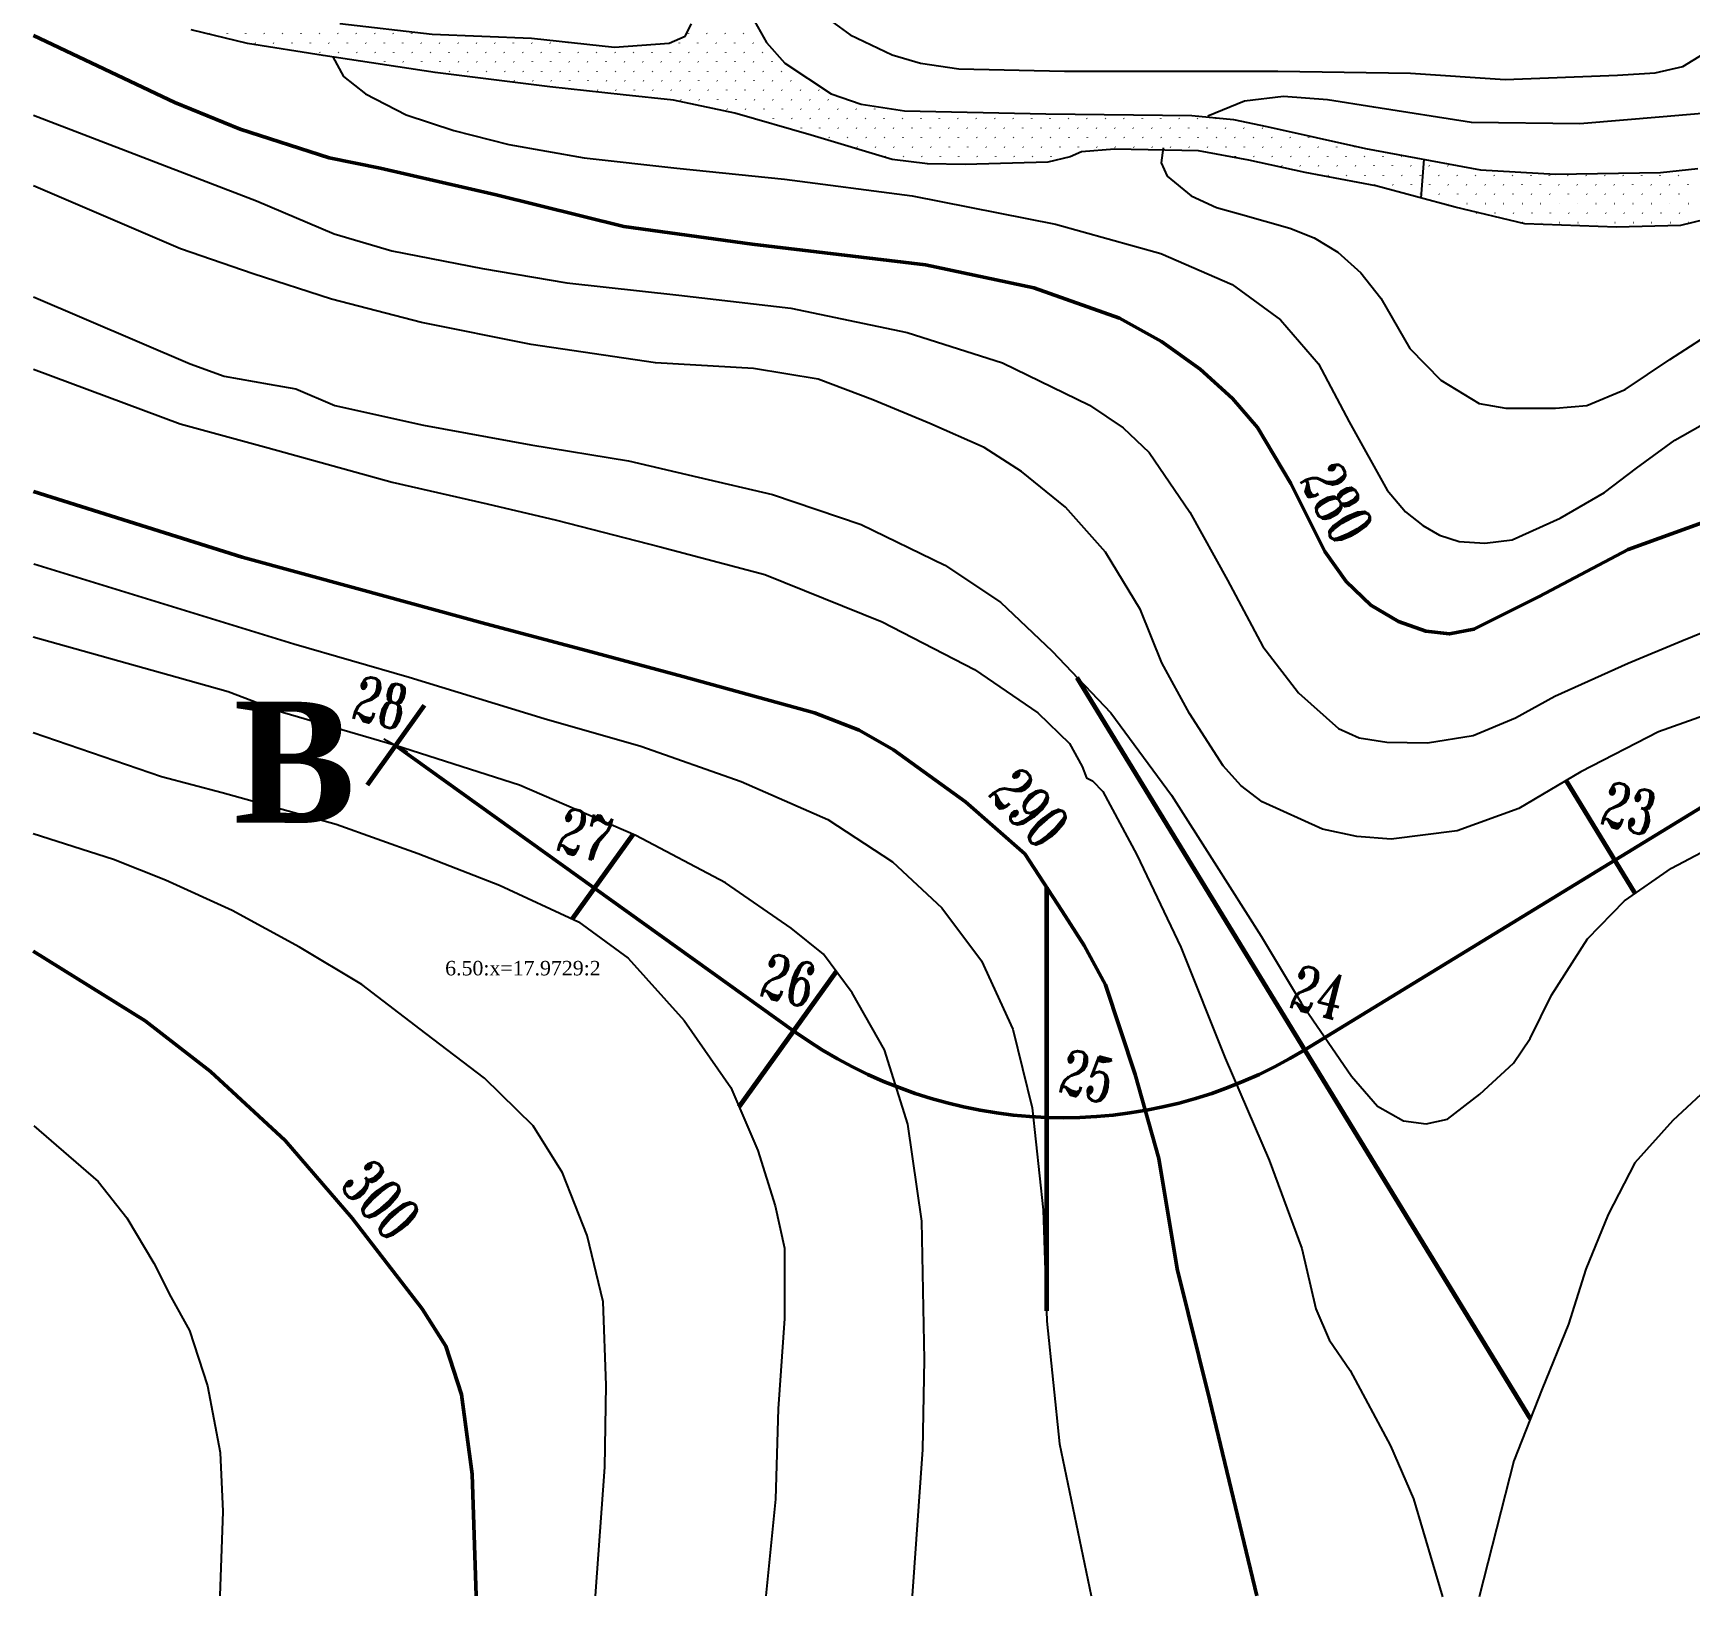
# Model space of a CAD drawing. Header units: millimetres. Extents: x 2268 to 10992, y 389 to 3530.
# Drawn here: x 6592.3 to 6878.7, y 389.1 to 659.4 of the extents above; entities that cross this region are included whole.
import ezdxf
from ezdxf.enums import TextEntityAlignment as Align

# ---------------------------------------------------------------- set-up
doc = ezdxf.new("R2010")
doc.units = ezdxf.units.MM
doc.layers.get('0').update_dxf_attribs({"true_color": 0xd9d9d9})
doc.layers.add('fiume', color=4, linetype='Continuous')
doc.layers.add('reffifilo 2', color=192, linetype='Continuous')
doc.layers.add('linee rosse', color=7, linetype='Continuous', lineweight=50, true_color=0xffc2c2)
doc.layers.add('picchetti', color=7, linetype='Continuous', true_color=0x990000)
doc.layers.add('testo', color=7, linetype='Continuous', true_color=0x990000)
doc.styles.get("Standard").update_dxf_attribs({"font": 'times.ttf'})
doc.styles.add('TRIPLEX', font='romant', dxfattribs={"width": 0.86, "height": 10})

# ---------------------------------------------------------------- blocks, each defined once
blk = doc.blocks.new('B01C419F8')
at = {"layer": 'fiume', "linetype": 'Continuous'}
for p, q in [((332.82, 100.89), (332.84, 100.9)), ((333.4, 101.47), (333.41, 101.48)), ((333.98, 100.92), (333.99, 100.93)), ((334.56, 101.5), (334.57, 101.51)), ((335.14, 100.95), (335.15, 100.96)), ((335.72, 101.53), (335.73, 101.54)), ((332.82, 99.76), (332.84, 99.77)), ((333.4, 100.34), (333.41, 100.35)), ((333.98, 99.79), (333.99, 99.8)), ((334.56, 100.37), (334.57, 100.38)), ((335.14, 99.82), (335.15, 99.83)), ((335.72, 100.4), (335.73, 100.41)), ((332.82, 98.63), (332.84, 98.64)), ((333.4, 99.21), (333.41, 99.22)), ((333.98, 98.66), (333.99, 98.67)), ((334.56, 99.24), (334.57, 99.25)), ((335.14, 98.68), (335.15, 98.7)), ((335.72, 99.26), (335.73, 99.28)), ((333.4, 98.08), (333.41, 98.09)), ((334.56, 98.1), (334.57, 98.12)), ((335.14, 97.55), (335.15, 97.57)), ((335.72, 98.13), (335.73, 98.15)), ((332.82, 97.5), (332.84, 97.51)), ((333.4, 96.94), (333.41, 96.96)), ((333.98, 97.52), (333.99, 97.54)), ((334.56, 96.97), (334.57, 96.99)), ((335.72, 97), (335.73, 97.02)), ((332.82, 96.36), (332.84, 96.38)), ((333.4, 95.81), (333.41, 95.83)), ((333.98, 96.39), (333.99, 96.41)), ((334.56, 95.84), (334.57, 95.86)), ((335.14, 96.42), (335.15, 96.44)), ((335.72, 95.87), (335.73, 95.88)), ((332.82, 95.23), (332.84, 95.25)), ((333.4, 94.68), (333.41, 94.7)), ((333.98, 95.26), (333.99, 95.28)), ((334.56, 94.71), (334.57, 94.72)), ((335.14, 95.29), (335.15, 95.3)), ((335.72, 94.74), (335.73, 94.75)), ((332.82, 94.1), (332.84, 94.12)), ((333.4, 93.55), (333.41, 93.56)), ((333.98, 94.13), (333.99, 94.14)), ((334.56, 93.58), (334.57, 93.59)), ((335.14, 94.16), (335.15, 94.17)), ((335.72, 93.61), (335.73, 93.62)), ((332.82, 92.97), (332.84, 92.98)), ((333.98, 93), (333.99, 93.01)), ((335.14, 93.03), (335.15, 93.04)), ((335.72, 92.48), (335.73, 92.49)), ((332.82, 91.84), (332.84, 91.85)), ((333.4, 92.42), (333.41, 92.43)), ((333.98, 91.87), (333.99, 91.88)), ((334.56, 92.45), (334.57, 92.46)), ((335.14, 91.9), (335.15, 91.91)), ((332.82, 90.71), (332.84, 90.72)), ((333.4, 91.29), (333.41, 91.3)), ((333.98, 90.74), (333.99, 90.75)), ((334.56, 91.32), (334.57, 91.33)), ((335.14, 90.76), (335.15, 90.78)), ((335.72, 91.34), (335.73, 91.36)), ((332.82, 89.58), (332.84, 89.59)), ((333.4, 90.16), (333.41, 90.17)), ((333.98, 89.6), (333.99, 89.62)), ((334.56, 90.18), (334.57, 90.2)), ((335.14, 89.63), (335.15, 89.65)), ((332.82, 88.44), (332.84, 88.46)), ((333.4, 89.02), (333.41, 89.04)), ((333.98, 88.47), (333.99, 88.49)), ((334.56, 89.05), (334.57, 89.07)), ((335.14, 88.5), (335.15, 88.52)), ((333.4, 87.89), (333.41, 87.91)), ((334.56, 87.92), (334.57, 87.94)), ((332.24, 86.73), (332.26, 86.75)), ((332.82, 87.31), (332.84, 87.33)), ((333.4, 86.76), (333.41, 86.78)), ((333.98, 87.34), (333.99, 87.36)), ((334.56, 86.79), (334.57, 86.8)), ((332.24, 85.6), (332.26, 85.62)), ((332.82, 86.18), (332.84, 86.2)), ((333.4, 85.63), (333.41, 85.64)), ((333.98, 86.21), (333.99, 86.22)), ((332.24, 84.47), (332.26, 84.49)), ((332.82, 85.05), (332.84, 85.06)), ((333.4, 84.5), (333.41, 84.51)), ((333.98, 85.08), (333.99, 85.09)), ((331.66, 83.89), (331.68, 83.91)), ((332.24, 83.34), (332.26, 83.35)), ((332.82, 83.92), (332.84, 83.93)), ((333.4, 83.37), (333.41, 83.38)), ((331.66, 82.76), (331.68, 82.77)), ((332.82, 82.79), (332.84, 82.8)), ((331.66, 81.63), (331.68, 81.64)), ((332.24, 82.21), (332.26, 82.22)), ((332.82, 81.66), (332.84, 81.67)), ((333.4, 82.24), (333.41, 82.25)), ((331.08, 81.05), (331.1, 81.06)), ((331.66, 80.5), (331.68, 80.51)), ((332.24, 81.08), (332.26, 81.09)), ((332.82, 80.53), (332.84, 80.54)), ((331.08, 79.92), (331.1, 79.93)), ((331.66, 79.37), (331.68, 79.38)), ((332.24, 79.95), (332.26, 79.96)), ((332.82, 79.39), (332.84, 79.41)), ((331.08, 78.79), (331.1, 78.8)), ((332.24, 78.81), (332.26, 78.83)), ((330.5, 78.21), (330.52, 78.22)), ((331.08, 77.65), (331.1, 77.67)), ((331.66, 78.23), (331.68, 78.25)), ((332.24, 77.68), (332.26, 77.7)), ((330.5, 77.07), (330.52, 77.09)), ((331.08, 76.52), (331.1, 76.54)), ((331.66, 77.1), (331.68, 77.12)), ((332.24, 76.55), (332.26, 76.57)), ((329.92, 75.36), (329.94, 75.38)), ((330.5, 75.94), (330.52, 75.96)), ((331.08, 75.39), (331.1, 75.41)), ((331.66, 75.97), (331.68, 75.99)), ((329.92, 74.23), (329.94, 74.25)), ((330.5, 74.81), (330.52, 74.83)), ((331.08, 74.26), (331.1, 74.27)), ((331.66, 74.84), (331.68, 74.85)), ((330.5, 73.68), (330.52, 73.69)), ((331.66, 73.71), (331.68, 73.72)), ((329.34, 72.52), (329.36, 72.54)), ((329.92, 73.1), (329.94, 73.11)), ((330.5, 72.55), (330.52, 72.56)), ((331.08, 73.13), (331.1, 73.14)), ((329.34, 71.39), (329.36, 71.4)), ((329.92, 71.97), (329.94, 71.98)), ((330.5, 71.42), (330.52, 71.43)), ((331.08, 72), (331.1, 72.01)), ((329.34, 70.26), (329.36, 70.27)), ((329.92, 70.84), (329.94, 70.85)), ((330.5, 70.29), (330.52, 70.3)), ((331.08, 70.87), (331.1, 70.88)), ((329.34, 69.13), (329.36, 69.14)), ((329.92, 69.71), (329.94, 69.72)), ((330.5, 69.16), (330.52, 69.17)), ((331.08, 69.73), (331.1, 69.75)), ((329.92, 68.58), (329.94, 68.59)), ((331.08, 68.6), (331.1, 68.62)), ((329.34, 68), (329.36, 68.01)), ((329.92, 67.44), (329.94, 67.46)), ((330.5, 68.02), (330.52, 68.04)), ((331.08, 67.47), (331.1, 67.49)), ((329.34, 66.86), (329.36, 66.88)), ((329.92, 66.31), (329.94, 66.33)), ((330.5, 66.89), (330.52, 66.91)), ((331.08, 66.34), (331.1, 66.35)), ((329.34, 65.73), (329.36, 65.75)), ((329.92, 65.18), (329.94, 65.2)), ((330.5, 65.76), (330.52, 65.78)), ((331.08, 65.21), (331.1, 65.22)), ((329.34, 64.6), (329.36, 64.62)), ((329.92, 64.05), (329.94, 64.06)), ((330.5, 64.63), (330.52, 64.64)), ((331.08, 64.08), (331.1, 64.09)), ((329.34, 63.47), (329.36, 63.48)), ((330.5, 63.5), (330.52, 63.51)), ((331.66, 63.53), (331.68, 63.54)), ((329.34, 62.34), (329.36, 62.35)), ((329.92, 62.92), (329.94, 62.93)), ((330.5, 62.37), (330.52, 62.38)), ((331.08, 62.95), (331.1, 62.96)), ((331.66, 62.4), (331.68, 62.41)), ((329.34, 61.21), (329.36, 61.22)), ((329.92, 61.79), (329.94, 61.8)), ((330.5, 61.24), (330.52, 61.25)), ((331.08, 61.82), (331.1, 61.83)), ((331.66, 61.26), (331.68, 61.28)), ((329.34, 60.08), (329.36, 60.09)), ((329.92, 60.66), (329.94, 60.67)), ((330.5, 60.1), (330.52, 60.12)), ((331.08, 60.68), (331.1, 60.7)), ((331.66, 60.13), (331.68, 60.15)), ((329.34, 58.94), (329.36, 58.96)), ((329.92, 59.52), (329.94, 59.54)), ((330.5, 58.97), (330.52, 58.99)), ((331.08, 59.55), (331.1, 59.57)), ((331.66, 59), (331.68, 59.02)), ((329.92, 58.39), (329.94, 58.41)), ((331.08, 58.42), (331.1, 58.44)), ((329.34, 57.81), (329.36, 57.83)), ((329.92, 57.26), (329.94, 57.28)), ((330.5, 57.84), (330.52, 57.86)), ((331.08, 57.29), (331.1, 57.3)), ((331.66, 57.87), (331.68, 57.88)), ((329.34, 56.68), (329.36, 56.7)), ((329.92, 56.13), (329.94, 56.14)), ((330.5, 56.71), (330.52, 56.72)), ((331.08, 56.16), (331.1, 56.17)), ((331.66, 56.74), (331.68, 56.75)), ((329.34, 55.55), (329.36, 55.56)), ((329.92, 55), (329.94, 55.01)), ((330.5, 55.58), (330.52, 55.59)), ((331.08, 55.03), (331.1, 55.04)), ((331.66, 55.61), (331.68, 55.62)), ((329.34, 54.42), (329.36, 54.43)), ((329.92, 53.87), (329.94, 53.88)), ((330.5, 54.45), (330.52, 54.46)), ((331.08, 53.9), (331.1, 53.91)), ((331.66, 54.48), (331.68, 54.49)), ((329.34, 53.29), (329.36, 53.3)), ((330.5, 53.32), (330.52, 53.33)), ((331.66, 53.34), (331.68, 53.36)), ((329.34, 52.16), (329.36, 52.17)), ((329.92, 52.74), (329.94, 52.75)), ((330.5, 52.18), (330.52, 52.2)), ((331.08, 52.76), (331.1, 52.78)), ((331.66, 52.21), (331.68, 52.23)), ((328.76, 51.58), (328.78, 51.59)), ((329.34, 51.02), (329.36, 51.04)), ((329.92, 51.6), (329.94, 51.62)), ((330.5, 51.05), (330.52, 51.07)), ((331.08, 51.63), (331.1, 51.65)), ((328.76, 50.45), (328.78, 50.46)), ((329.34, 49.89), (329.36, 49.91)), ((329.92, 50.47), (329.94, 50.49)), ((330.5, 49.92), (330.52, 49.94)), ((331.08, 50.5), (331.1, 50.52)), ((328.76, 49.31), (328.78, 49.33)), ((329.92, 49.34), (329.94, 49.36)), ((330.5, 48.79), (330.52, 48.8)), ((327.6, 48.15), (327.62, 48.17)), ((328.18, 48.73), (328.2, 48.75)), ((328.76, 48.18), (328.78, 48.2)), ((329.34, 48.76), (329.36, 48.78)), ((329.92, 48.21), (329.94, 48.22)), ((327.6, 47.02), (327.62, 47.04)), ((328.18, 47.6), (328.2, 47.62)), ((328.76, 47.05), (328.78, 47.07)), ((329.34, 47.63), (329.36, 47.64)), ((329.92, 47.08), (329.94, 47.09)), ((326.44, 45.86), (326.46, 45.88)), ((327.02, 46.44), (327.04, 46.46)), ((327.6, 45.89), (327.62, 45.91)), ((328.18, 46.47), (328.2, 46.49)), ((328.76, 45.92), (328.78, 45.93)), ((329.34, 46.5), (329.36, 46.51)), ((325.28, 44.7), (325.3, 44.72)), ((325.86, 45.28), (325.88, 45.3)), ((326.44, 44.73), (326.46, 44.75)), ((327.02, 45.31), (327.04, 45.33)), ((327.6, 44.76), (327.62, 44.77)), ((328.18, 45.34), (328.2, 45.35)), ((328.76, 44.79), (328.78, 44.8)), ((329.34, 45.37), (329.36, 45.38)), ((324.7, 44.12), (324.72, 44.14)), ((325.86, 44.15), (325.88, 44.17)), ((327.02, 44.18), (327.04, 44.19)), ((328.18, 44.21), (328.2, 44.22)), ((329.34, 44.24), (329.34, 44.24)), ((324.12, 43.54), (324.14, 43.56)), ((324.7, 42.99), (324.72, 43.01)), ((325.28, 43.57), (325.3, 43.59)), ((325.86, 43.02), (325.88, 43.03)), ((326.44, 43.6), (326.46, 43.61)), ((327.02, 43.05), (327.04, 43.06)), ((327.6, 43.63), (327.62, 43.64)), ((328.18, 43.08), (328.2, 43.09)), ((328.76, 43.66), (328.78, 43.67)), ((324.12, 42.41), (324.14, 42.43)), ((324.7, 41.86), (324.72, 41.87)), ((325.28, 42.44), (325.3, 42.45)), ((325.86, 41.89), (325.88, 41.9)), ((326.44, 42.47), (326.46, 42.48)), ((327.02, 41.92), (327.04, 41.93)), ((327.6, 42.5), (327.62, 42.51)), ((328.18, 41.95), (328.2, 41.96)), ((328.76, 42.53), (328.78, 42.54)), ((324.12, 41.28), (324.14, 41.3)), ((324.7, 40.73), (324.72, 40.74)), ((325.28, 41.31), (325.3, 41.32)), ((325.86, 40.76), (325.88, 40.77)), ((326.44, 41.34), (326.46, 41.35)), ((327.02, 40.79), (327.04, 40.8)), ((327.6, 41.37), (327.62, 41.38)), ((328.18, 40.81), (328.2, 40.83)), ((324.12, 40.15), (324.14, 40.16)), ((325.28, 40.18), (325.3, 40.19)), ((325.86, 39.63), (325.88, 39.64)), ((326.44, 40.21), (326.46, 40.22)), ((327.02, 39.65), (327.04, 39.67)), ((327.6, 40.23), (327.62, 40.25)), ((328.18, 39.68), (328.2, 39.7)), ((324.7, 39.6), (324.72, 39.61)), ((325.28, 39.05), (325.3, 39.06)), ((326.44, 39.07), (326.46, 39.09)), ((327.6, 39.1), (327.62, 39.12)), ((325.28, 37.92), (325.3, 37.93)), ((325.86, 38.49), (325.88, 38.51)), ((326.44, 37.94), (326.46, 37.96)), ((327.02, 38.52), (327.04, 38.54)), ((327.6, 37.97), (327.62, 37.99)), ((325.28, 36.78), (325.3, 36.8)), ((325.86, 37.36), (325.88, 37.38)), ((326.44, 36.81), (326.46, 36.83)), ((327.02, 37.39), (327.04, 37.41)), ((327.6, 36.84), (327.62, 36.85)), ((325.28, 35.65), (325.3, 35.67)), ((325.86, 36.23), (325.88, 36.25)), ((326.44, 35.68), (326.46, 35.69)), ((327.02, 36.26), (327.04, 36.27)), ((327.6, 35.71), (327.62, 35.72)), ((325.86, 35.1), (325.88, 35.11)), ((326.44, 34.55), (326.46, 34.56)), ((327.02, 35.13), (327.04, 35.14)), ((327.6, 34.58), (327.62, 34.59)), ((325.28, 34.52), (325.3, 34.54)), ((325.86, 33.97), (325.88, 33.98)), ((327.02, 34), (327.04, 34.01)), ((324.7, 32.81), (324.72, 32.82)), ((325.28, 33.39), (325.3, 33.4)), ((325.86, 32.84), (325.88, 32.85)), ((326.44, 33.42), (326.46, 33.43)), ((327.02, 32.87), (327.04, 32.88)), ((327.6, 33.45), (327.61, 33.45)), ((324.7, 31.68), (324.72, 31.69)), ((325.28, 32.26), (325.3, 32.27)), ((325.86, 31.71), (325.88, 31.72)), ((326.44, 32.29), (326.46, 32.3)), ((327.02, 31.73), (327.04, 31.75)), ((324.7, 30.55), (324.72, 30.56)), ((325.28, 31.13), (325.3, 31.14)), ((325.86, 30.58), (325.88, 30.59)), ((326.44, 31.16), (326.46, 31.17)), ((327.02, 30.6), (327.04, 30.62)), ((325.28, 30), (325.3, 30.01)), ((326.44, 30.02), (326.46, 30.04)), ((327.02, 29.47), (327.04, 29.49)), ((324.7, 29.42), (324.72, 29.43)), ((325.28, 28.86), (325.3, 28.88)), ((325.86, 29.44), (325.88, 29.46)), ((326.44, 28.89), (326.46, 28.91)), ((324.7, 28.28), (324.72, 28.3)), ((325.28, 27.73), (325.3, 27.75)), ((325.86, 28.31), (325.88, 28.33)), ((326.44, 27.76), (326.46, 27.78)), ((324.7, 27.15), (324.72, 27.17)), ((325.28, 26.6), (325.3, 26.62)), ((325.86, 27.18), (325.88, 27.2)), ((326.44, 26.63), (326.46, 26.64)), ((324.7, 26.02), (324.72, 26.04)), ((325.28, 25.47), (325.3, 25.48)), ((325.86, 26.05), (325.88, 26.06)), ((326.44, 25.5), (326.46, 25.51)), ((324.7, 24.89), (324.72, 24.9)), ((325.86, 24.92), (325.88, 24.93)), ((324.7, 23.76), (324.72, 23.77)), ((325.28, 24.34), (325.3, 24.35)), ((325.86, 23.79), (325.88, 23.8)), ((326.44, 24.37), (326.46, 24.38)), ((324.12, 23.18), (324.14, 23.19)), ((324.7, 22.63), (324.72, 22.64)), ((325.28, 23.21), (325.3, 23.22)), ((325.86, 22.66), (325.88, 22.67)), ((324.12, 22.05), (324.14, 22.06)), ((324.7, 21.5), (324.72, 21.51)), ((325.28, 22.08), (325.3, 22.09)), ((325.86, 21.52), (325.88, 21.54)), ((324.12, 20.92), (324.14, 20.93)), ((324.7, 20.36), (324.72, 20.38)), ((325.28, 20.94), (325.3, 20.96)), ((325.86, 20.39), (325.88, 20.41)), ((324.12, 19.78), (324.14, 19.8)), ((325.28, 19.81), (325.3, 19.83)), ((324.12, 18.65), (324.14, 18.67)), ((324.7, 19.23), (324.72, 19.25)), ((325.28, 18.68), (325.3, 18.7)), ((324.12, 17.52), (324.14, 17.54)), ((324.7, 18.1), (324.72, 18.12)), ((325.28, 17.55), (325.3, 17.56)), ((324.12, 16.39), (324.14, 16.4)), ((324.7, 16.97), (324.72, 16.98)), ((324.12, 15.26), (324.14, 15.27)), ((324.7, 15.84), (324.72, 15.85)), ((324.7, 14.71), (324.72, 14.72)), ((324.12, 14.13), (324.14, 14.14)), ((324.7, 13.58), (324.72, 13.59)), ((324.12, 13), (324.14, 13.01)), ((324.12, 11.87), (324.14, 11.88)), ((324.12, 10.73), (324.14, 10.75))]:
    blk.add_line(p, q, dxfattribs=at)

msp = doc.modelspace()

# ---------------------------------------------------------------- linework, layer by layer
at = {"ltscale": 0.5, "transparency": 33554687}
msp.add_line((6832.23741, 630.89532), (6832.79668, 637.598), dxfattribs=at)
at = {"linetype": 'ByBlock', "ltscale": 0.5, "transparency": 33554687}
for p, q in [((6652.92134, 537.38987), (6656.98661, 535.13898)), ((6653.62921, 534.3557), (6656.27874, 538.17315))]:
    msp.add_line(p, q, dxfattribs=at)
at = {"transparency": 33554687, "flags": 128}
for points in [[(6710.84038, 710.17243), (6712.75628, 708.71796), (6714.22564, 705.27316), (6715.87574, 696.49531), (6716.4201, 687.37723), (6718.15526, 678.56535), (6722.06787, 670.16174), (6727.8177, 663.25514), (6733.56754, 659.10437), (6740.81437, 655.63405), (6745.7264, 654.2136), (6752.34807, 653.25246), (6770.61825, 652.81017), (6788.20799, 652.81017), (6807.46483, 652.81017), (6830.39613, 652.46994), (6846.79507, 651.38121), (6866.22203, 652.12971), (6872.73737, 652.52523), (6877.51756, 653.66074), (6886.46553, 659.13839)], [(6883.74372, 627.73544), (6877.10929, 626.13637), (6866.01789, 625.86419), (6850.16332, 626.40856), (6838.11928, 629.30049), (6824.44216, 633.00896), (6812.19399, 635.3225), (6802.4635, 637.43191), (6793.78771, 639.03098), (6779.226, 639.33718), (6773.54421, 638.89489), (6771.56238, 638.0103), (6767.6923, 637.12571), (6753.43679, 636.68341), (6746.92995, 636.79398), (6740.78035, 637.568), (6726.80414, 641.7474), (6713.59067, 645.5758), (6703.00911, 647.8118), (6694.32072, 648.72686), (6681.63574, 650.13073), (6661.81368, 652.57201), (6642.42074, 655.56601), (6629.322, 657.60737), (6619.59151, 659.95493)], [(6644.11461, 655.28313), (6645.96804, 651.91293), (6649.73881, 648.91884), (6656.79462, 645.30572), (6665.00936, 642.54475), (6674.51937, 640.15872), (6687.54024, 637.87496), (6703.59478, 636.0684), (6722.17168, 634.15958), (6744.25944, 631.29635), (6769.04, 626.38796), (6787.24196, 621.30913), (6799.6152, 615.95762), (6807.96628, 609.85622), (6814.5108, 602.22094), (6819.82823, 592.19964), (6826.37275, 580.37178), (6829.57258, 576.61805), (6832.54233, 574.27038), (6835.42686, 572.60016), (6838.84825, 571.54349), (6843.26239, 571.21968), (6847.98331, 571.81618), (6856.30031, 575.56565), (6863.93558, 579.96275), (6869.49161, 584.18942), (6876.10431, 589.02964), (6883.53507, 593.22222)], [(6882.89315, 645.6654), (6874.11529, 644.95093), (6859.68967, 643.72611), (6840.97719, 643.96427), (6824.10193, 646.58401), (6816.05131, 647.88751), (6808.48551, 648.43825), (6801.74051, 647.65786), (6795.35275, 645.05299)], [(6592.3406, 645.2444), (6630.90626, 630.42715), (6644.31912, 624.71774), (6654.27225, 621.75225), (6669.95184, 618.71859), (6684.57476, 616.2644), (6703.90155, 614.11698), (6723.26243, 611.8673), (6743.40729, 607.67471), (6759.87085, 602.42546), (6774.93689, 595.06287), (6780.72726, 591.15576), (6785.26497, 586.9163), (6792.25261, 576.58823), (6798.79713, 564.82854), (6804.86445, 553.34154), (6811.03402, 545.33132), (6817.98758, 539.19583), (6821.53679, 537.56822), (6826.33866, 536.8098), (6833.33909, 536.72459), (6841.23427, 537.96873), (6848.54999, 541.01517), (6855.37998, 544.75185), (6868.02591, 550.47831), (6877.3314, 554.36412), (6885.95518, 557.87498)], [(6787.68508, 639.57926), (6787.31412, 636.97594), (6788.32206, 634.70496), (6792.47417, 631.26226), (6796.85636, 629.28101), (6801.04681, 628.09226), (6809.53424, 625.67215), (6813.74813, 624.00619), (6817.88532, 621.54774), (6821.85635, 617.97296), (6825.31608, 613.60569), (6830.32673, 604.87966), (6835.67824, 599.42589), (6842.29094, 595.40373), (6846.92664, 594.58567), (6855.48224, 594.58567), (6860.90192, 595.02879), (6867.54871, 597.78976), (6875.28624, 603.00492), (6882.41023, 607.60654)], [(6889.02292, 544.20648), (6873.27516, 538.61636), (6859.87934, 531.69689), (6849.14223, 525.35689), (6838.4733, 521.50516), (6827.05447, 520.07355), (6821.12776, 520.4911), (6815.22661, 521.77785), (6804.76219, 526.51581), (6801.08516, 529.34069), (6798.04724, 532.75356), (6792.18444, 541.75228), (6787.44647, 550.5124), (6783.73109, 559.71563), (6777.69786, 569.66876), (6770.77839, 577.47447), (6763.14312, 583.64404), (6756.70085, 587.76846), (6747.2931, 591.89287), (6737.47631, 595.9832), (6728.00039, 599.56223), (6716.82016, 601.43696), (6699.91348, 602.39137), (6678.40518, 605.59546), (6659.41925, 609.37902), (6643.876, 613.43526), (6630.30975, 617.76419), (6617.76609, 622.1272), (6592.3406, 633.01453)], [(6592.35868, 613.80295), (6619.4363, 602.23799), (6625.2991, 600.10761), (6633.10481, 598.74417), (6637.70643, 597.89201), (6644.45547, 595.02879), (6659.79419, 591.65427), (6678.30292, 588.24566), (6695.20961, 585.48469), (6707.27607, 582.62146), (6720.12651, 579.62189), (6735.46524, 574.47489), (6749.88364, 567.41908), (6759.52999, 561.04499), (6768.46054, 552.55756), (6778.5841, 541.88862), (6789.11669, 527.64065), (6796.47928, 516.08548), (6804.59176, 503.30321), (6811.54531, 491.74804), (6820.23726, 479.10211), (6824.70253, 473.92103), (6829.20189, 471.36457), (6833.15587, 470.85328), (6836.83717, 471.67135), (6842.42728, 475.96619), (6848.22191, 481.35179), (6851.11923, 485.57846), (6854.80052, 493.11148), (6861.03827, 502.826), (6867.41236, 509.40461), (6875.52484, 515.02881), (6883.7055, 519.35774)], [(6592.35868, 601.30997), (6617.68773, 591.88125), (6632.93438, 587.70028), (6654.34042, 581.76931), (6670.80399, 578.05393), (6682.76819, 575.1907), (6700.66337, 570.58908), (6718.76307, 565.78295), (6739.07836, 557.6023), (6755.06472, 549.38756), (6765.97226, 541.92271), (6771.46011, 536.60529), (6773.64162, 532.61722), (6774.4256, 530.67431), (6775.43966, 530.14598), (6777.22066, 528.28829), (6783.08346, 517.34666), (6790.68465, 501.3603), (6798.3881, 482.20394), (6805.98929, 464.54736), (6811.64757, 449.27681), (6814.0336, 438.88056), (6816.38553, 433.49497), (6819.99866, 428.21163), (6826.93517, 415.17371), (6830.95093, 406.00416), (6835.95093, 389.0606)], [(6592.41005, 567.64833), (6637.34853, 553.8017), (6657.27182, 548.0582), (6680.62077, 540.90013), (6697.35703, 536.12808), (6714.67274, 530.02668), (6729.70469, 523.44807), (6740.85083, 516.15365), (6749.37235, 508.17751), (6756.22365, 499.04245), (6761.67741, 487.1805), (6765.01785, 473.58017), (6766.89258, 455.95768), (6767.54022, 436.69905), (6769.73877, 415.49753), (6775.20958, 389.21284)], [(6744.32761, 389.21284), (6746.11713, 414.55323), (6746.37278, 430.03523), (6745.92966, 454.01477), (6743.50955, 470.78511), (6739.45331, 483.63555), (6733.89728, 493.48642), (6728.92071, 500.20138), (6723.3306, 504.66665), (6711.97994, 512.50644), (6696.47079, 520.6871), (6676.3941, 529.41313), (6654.95397, 536.26442), (6635.38858, 541.9568), (6625.97671, 545.55006), (6617.18927, 547.98869), (6592.28134, 554.98184)], [(6592.28134, 538.49805), (6614.45693, 530.91304), (6624.95824, 528.1349), (6644.69407, 522.66409), (6658.83978, 517.58527), (6672.91732, 512.09741), (6686.58583, 505.79149), (6695.17552, 499.48557), (6704.85596, 488.71438), (6712.93435, 477.12512), (6717.57006, 466.21758), (6720.56963, 456.67348), (6722.17168, 449.34498), (6722.17168, 437.17626), (6721.08092, 421.5478), (6720.61224, 405.97632), (6718.96759, 389.21284)], [(6689.51723, 389.21284), (6691.1278, 411.47696), (6691.35788, 425.67222), (6690.84659, 440.03949), (6688.05153, 451.56058), (6683.82486, 462.36586), (6678.71195, 470.51242), (6670.32678, 478.72716), (6660.20323, 486.43061), (6649.09117, 494.91804), (6638.35406, 501.39439), (6626.69663, 507.7344), (6615.15263, 512.93903), (6606.20055, 516.56066), (6592.28134, 520.97317)], [(6882.2398, 477.39781), (6875.76344, 471.39866), (6869.18484, 464.10424), (6864.58322, 455.13961), (6860.73149, 445.73186), (6857.76601, 436.18776), (6853.18143, 425.00754), (6848.29221, 412.5636), (6842.29094, 389.0606)], [(6592.41547, 470.4836), (6603.5282, 460.84464), (6608.4618, 454.59264), (6613.1743, 446.75841), (6616.09587, 440.95981), (6619.29996, 435.09701), (6622.40179, 425.55291), (6624.61315, 414.03284), (6625.08137, 403.84245), (6624.54944, 389.22529)]]:
    msp.add_lwpolyline(points, dxfattribs=at)
at = {"transparency": 33554687}
for points in [[(6716.45412, 662.40457), (6719.09088, 657.78173), (6722.23798, 654.2051), (6730.23331, 648.89756), (6735.42178, 647.10286), (6742.9578, 645.97161), (6767.3861, 645.46127), (6792.59692, 645.15506), (6799.80973, 644.4576), (6805.59358, 643.24979), (6822.63895, 639.47327), (6842.54223, 635.79882), (6855.50488, 635.05032), (6873.63897, 635.3225), (6880.09053, 636.00296)], [(6645.31267, 661.04366), (6661.26931, 659.24046), (6678.45077, 658.50798), (6692.79874, 656.96672), (6702.2282, 657.66229), (6705.02037, 658.90467), (6706.13563, 661.01936)]]:
    msp.add_lwpolyline(points, dxfattribs=at)
at = {"layer": 'linee rosse', "lineweight": -3}
for p, q in [((6689.36858, 511.57477), (6685.55931, 506.26507)), ((6723.78319, 486.88512), (6731.16449, 497.17382)), ((6767.47981, 471.9413), (6767.47981, 438.49547))]:
    msp.add_line(p, q, dxfattribs=at)
at = {"layer": 'linee rosse', "transparency": 33554687, "flags": 128}
for points in [[(6592.3406, 659.01784), (6616.76941, 647.43516), (6628.06007, 642.80039), (6643.46697, 637.84087), (6652.29526, 636.03431), (6672.33786, 631.43269), (6694.39154, 625.97892), (6716.61565, 622.91118), (6746.54321, 619.33214), (6765.29054, 615.34408), (6780.11797, 610.12891), (6787.38256, 606.11528), (6794.05917, 601.33471), (6799.64502, 596.23884), (6803.97821, 591.24523), (6809.73875, 581.56479), (6815.63564, 569.8051), (6819.28285, 564.60272), (6823.54361, 560.49961), (6828.36678, 557.66621), (6833.0877, 556.03434), (6837.19081, 555.53583), (6841.37061, 556.34111), (6852.68718, 561.9994), (6868.02591, 570.14596), (6883.67141, 575.80425)], [(6592.35868, 580.14131), (6628.42484, 568.82402), (6648.27311, 563.37988), (6670.56539, 557.26144), (6688.15379, 552.62573), (6704.58327, 548.19454), (6727.35276, 541.92271), (6735.12012, 538.89757), (6741.02126, 535.51453), (6753.49676, 526.51581), (6763.75666, 517.51709), (6770.19893, 507.59805), (6773.97396, 501.68412), (6777.69786, 494.84987), (6782.81077, 479.3748), (6786.9011, 464.85414), (6790.10519, 445.80003), (6795.72938, 422.99646), (6803.84187, 389.21284)], [(6592.28134, 500.67209), (6611.67516, 488.66958), (6622.94738, 479.87017), (6635.86578, 467.9733), (6647.42095, 454.56015), (6659.55559, 438.88056), (6663.62461, 432.39782), (6666.33872, 424.03609), (6668.16232, 410.27698), (6668.86108, 389.22529)]]:
    msp.add_lwpolyline(points, dxfattribs=at)
at = {"layer": 'picchetti', "lineweight": 60}
for p, q in [((6851.15914, 419.86045), (6772.81096, 547.97278)), ((6659.88402, 543.13636), (6650.02392, 529.39249)), ((6869.24893, 510.67787), (6857.3191, 530.18513)), ((6685.55931, 506.26507), (6696.04019, 520.87425)), ((6767.47981, 511.78464), (6767.47981, 438.49547)), ((6714.36545, 473.75784), (6731.16449, 497.17382))]:
    msp.add_line(p, q, dxfattribs=at)
at = {"layer": 'reffifilo 2', "lineweight": 50}
for p, q in [((6812.15519, 483.63841), (6919.33095, 549.18266)), ((6654.95397, 536.26442), (6723.78319, 486.88512))]:
    msp.add_line(p, q, dxfattribs=at)
msp.add_arc((6770.41696, 551.88737), 80, 234.3436703, 301.4482257, dxfattribs=at)

# ---------------------------------------------------------------- block references
at = {"transparency": 33554687, "xscale": 2.8185430224, "yscale": 2.8185430224, "zscale": 2.8185430224, "rotation": 270}
msp.add_blockref('B01C419F8', (6592.34694, 1572.93545), dxfattribs=at)

# ---------------------------------------------------------------- texts
at = {"transparency": 33554687, "style": 'TRIPLEX', "width": 0.688}
for s, rotation, p in [('280', 299.0546041, (6814.36871, 576.2891)), ('28', 345.7499673, (6651.38789, 539.93163)), ('290', 312.70939, (6761.73873, 522.84315)), ('23', 345.7499673, (6867.25566, 521.64716)), ('27', 345.7499673, (6686.76507, 517.07707)), ('26', 345.7499673, (6721.94452, 491.91548)), ('24', 345.7499673, (6813.5418, 489.87209)), ('25', 345.7499673, (6773.61403, 475.32678)), ('300', 311.5663696, (6649.54303, 455.11775))]:
    msp.add_text(s, height=7.666437, rotation=rotation, dxfattribs=at).set_placement(p, align=Align.CENTER)
at = {"layer": 'linee rosse', "insert": (6663.52146, 499.00906), "char_height": 2.5, "attachment_point": 1}
msp.add_mtext_dynamic_manual_height_columns('6.50:x=17.9729:2', width=20.5100173, gutter_width=12.5, heights=[0], dxfattribs=at)
at = {"layer": 'testo', "ltscale": 0.5, "transparency": 33554687, "insert": (6626.9688, 543.82594), "char_height": 20.891217, "attachment_point": 1}
msp.add_mtext_dynamic_manual_height_columns('{\\fTimes New Roman|b1|i0|c0|p18;B}', width=38.8991261, gutter_width=68.72111, heights=[0], dxfattribs=at)

doc.saveas('drawing.dxf')
